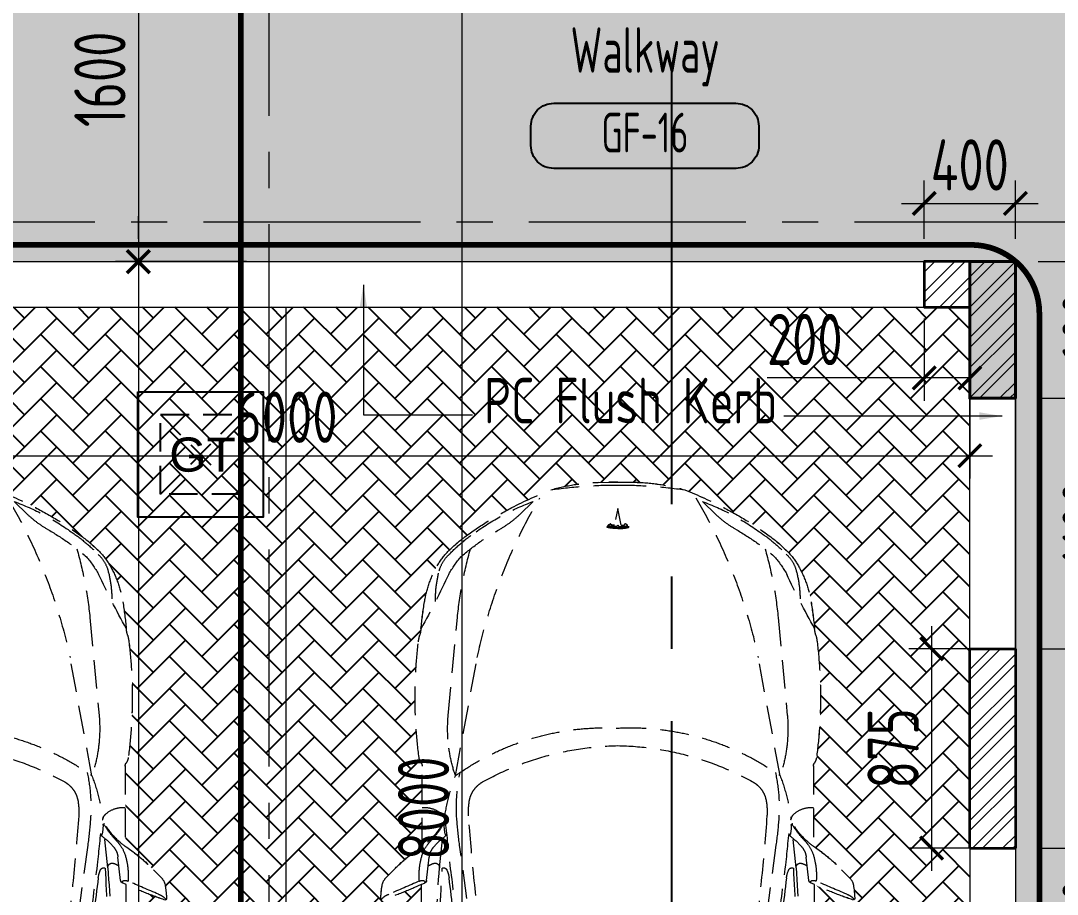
# Model space of a CAD drawing. Header units: millimetres. Extents: x -8913 to 62688, y -13000 to 43000.
# Drawn here: x 2034 to 6584, y 3622 to 7457 of the extents above; entities that cross this region are included whole.
import ezdxf
from ezdxf.enums import TextEntityAlignment as Align
from ezdxf.xclip import XClip

# ---------------------------------------------------------------- set-up
doc = ezdxf.new("R2010")
doc.units = ezdxf.units.MM
doc.header["$MEASUREMENT"] = 0
doc.header["$XCLIPFRAME"] = 0
doc.header["$PDMODE"] = 1
for name, pattern in [('1735 X DT-5BR-GFP$0$DASHED', [0.75, 0.5, -0.25]), ('1735 X DT-5BR-GFP-Ext$0$DASHED', [0.75, 0.5, -0.25]), ('1735 X DT-5BR-GFP-Ext$0$DASHED2', [9.525, 6.35, -3.175]), ('1735 X DT-5BR-GFP-Ext$0$HIDDEN', [0.375, 0.25, -0.125]), ('1735 X DT-5BR-Grids$0$CENTER2', [28.575, 19.05, -3.175, 3.175, -3.175]), ('1735 X DT-5BR-Plot Limit$0$PHANTOM', [2.5, 1.25, -0.25, 0.25, -0.25, 0.25, -0.25]), ('HIDDEN2', [4.7625, 3.175, -1.5875])]:
    doc.linetypes.add(name, pattern=pattern)
for name, color, linetype in [('0 - Text mep', 251, 'Continuous'), ('02-Col-DT-5BR-Ground$0$ST--Column Hatch', 253, 'Continuous'), ('08--SPACENUMBER-1', 8, 'Continuous'), ('1735 X DT-5BR-GFP-Ext$0$0 - Text mep', 251, 'Continuous'), ('1735 X DT-5BR-GFP-Ext$0$0-garbage', 252, 'Continuous'), ('1735 X DT-5BR-Plot Limit$0$Z-BUILDING SETBACK', 150, '1735 X DT-5BR-Plot Limit$0$PHANTOM')]:
    doc.layers.add(name, color=color, linetype=linetype)
for name, color, linetype, lineweight in [('02-Col-DT-5BR-Ground$0$ST--Column', 4, 'Continuous', 40), ('05--LEADER', 8, 'Continuous', 13), ('05--TEXT-2', 2, 'Continuous', 25), ('07--DIM-2', 2, 'Continuous', 25), ('08--DETREF', 7, 'Continuous', 25), ('08--SECTREF-1', 2, 'Continuous', 25), ('08--SECTREF-2', 4, 'Continuous', 35), ('08--SPACENUMBER', 2, 'Continuous', 25), ('08--SPACEREF', 3, 'Continuous', 25), ('1735 X DT-5BR-GFP$0$06--LINE ABOVE', 9, '1735 X DT-5BR-GFP$0$DASHED', 15), ('1735 X DT-5BR-GFP-Ext$0$06--Car', 8, 'Continuous', 13), ('1735 X DT-5BR-GFP-Ext$0$06--LINE-0', 8, 'Continuous', 13), ('1735 X DT-5BR-GFP-Ext$0$A-HATCH ID PAVING', 251, 'Continuous', 0), ('1735 X DT-5BR-GFP-Ext$0$F--BLOCKWALL-3', 3, 'Continuous', 35), ('1735 X DT-5BR-GFP-Ext$0$F--BLOCKWALL-HATCH', 8, 'Continuous', 13), ('1735 X DT-5BR-GFP-Ext$0$MEP', 8, 'Continuous', 0), ('1735 X DT-5BR-GFP-Ext$0$Q--KERBS', 1, 'Continuous', 18), ('1735 X DT-5BR-GFP-Ext$0$Q--KERBS-2', 251, 'Continuous', 0), ('1735 X DT-5BR-GFP-Ext$0$Q--PARKING', 9, '1735 X DT-5BR-GFP-Ext$0$DASHED2', 13), ('1735 X DT-5BR-Grids$0$03--GRID', 252, '1735 X DT-5BR-Grids$0$CENTER2', 5), ('1735 X DT-5BR-Grids$0$08--SECTREF-LINE', 7, 'Continuous', 25), ('Z--X-REF', 7, 'Continuous', 0)]:
    doc.layers.add(name, color=color, linetype=linetype, lineweight=lineweight)
doc.layers.add('1735 X DT-5BR-GFP-Ext$0$00--ORIGIN', color=6, linetype='Continuous', lineweight=0, plot=False)
doc.styles.add('ARIAL', font='swiss.ttf')
doc.styles.add('ISO', font='isocp2.shx', dxfattribs={"width": 0.8})
doc.dimstyles.new('1-100_AR', dxfattribs={"dimtxt": 225, "dimasz": 100, "dimexe": 100, "dimexo": 100, "dimgap": 0, "dimtad": 0, "dimdec": 0, "dimzin": 12, "dimdsep": 46, "dimtxsty": 'ISO', "dimblk": 'ARCHTICK', "dimcen": 100, "dimdle": 100, "dimclrd": 8, "dimclre": 9, "dimclrt": 2, "dimadec": 0, "dimazin": 0, "dimtfac": 1, "dimtdec": 0, "dimtmove": 0, "dimatfit": 2, "dimldrblk": 'ARCHTICK', "dimfxl": 1, "dimtvp": 0.75, "dimtolj": 1, "dimtzin": 12, "dimlwd": 9, "dimlwe": 9, "dimarcsym": 0})
doc.dimstyles.new('Copy of 1-100_AR LEADER', dxfattribs={"dimtxt": 200, "dimasz": 100, "dimexe": 100, "dimexo": 100, "dimgap": 0, "dimtad": 0, "dimdec": 0, "dimzin": 12, "dimdsep": 46, "dimtxsty": 'ISO', "dimcen": 150, "dimdle": 100, "dimclrd": 8, "dimclre": 9, "dimclrt": 2, "dimadec": 0, "dimazin": 0, "dimtfac": 1, "dimtdec": 0, "dimtmove": 0, "dimatfit": 2, "dimfxl": 1, "dimtvp": 0.75, "dimtolj": 1, "dimtzin": 12, "dimlwd": 9, "dimlwe": 9, "dimarcsym": 0})

# ---------------------------------------------------------------- blocks, each defined once
blk = doc.blocks.new('02-Col-DT-5BR-Ground')
at = {"layer": '02-Col-DT-5BR-Ground$0$ST--Column Hatch'}
h = blk.add_hatch(color=256, dxfattribs=at)
h.dxf.hatch_style = 1
h.paths.add_polyline_path([(6400.1, 6400), (6200.1, 6400), (6200.1, 5800), (6400.1, 5800)])
at = {"layer": '02-Col-DT-5BR-Ground$0$ST--Column', "elevation": 0}
blk.add_lwpolyline([(6400.1, 6400), (6200.1, 6400), (6200.1, 5800), (6400.1, 5800)], close=True, dxfattribs=at)
blk = doc.blocks.new('1735 X DT-5BR-GFP')
at = {"layer": '1735 X DT-5BR-GFP$0$06--LINE ABOVE'}
blk.add_blockref('02-Col-DT-5BR-Ground', (0, 0), dxfattribs=at)
blk = doc.blocks.new('FGRTGR')
at = {"layer": '08--SPACENUMBER-1'}
blk.add_lwpolyline([(-400, 340.8), (400, 340.8, -0.414214), (500, 240.8), (500.2, 154.9, -0.414214), (400.2, 54.9), (-400, 54.9, -0.414214), (-500, 154.9), (-500, 240.8, -0.414214)], format="xyb", close=True, dxfattribs=at)
at = {"layer": '08--SPACENUMBER', "style": 'ISO', "width": 0.7, "flags": 4}
blk.add_attdef('01', text='', height=175, dxfattribs=at).set_placement((0.5, 212.4), align=Align.MIDDLE)
at = {"layer": '08--SPACEREF', "style": 'ISO', "width": 0.7, "flags": 4}
for p in [(1.4, 839.9), (1.4, 475)]:
    blk.add_attdef('S', text='', height=200, dxfattribs=at).set_placement(p, align=Align.CENTER)
blk = doc.blocks.new('_ArchTick')
at = {"color": 0, "const_width": 0.15}
blk.add_lwpolyline([(-0.5, -0.5), (0.5, 0.5)], dxfattribs=at)
blk = doc.blocks.new('*D71')
at = {"layer": '07--DIM-2', "color": 8, "lineweight": 9, "transparency": 16777216}
blk.add_line((6888, 5900), (6888, 4600), dxfattribs=at)
at = {"layer": '07--DIM-2', "color": 9, "lineweight": 9, "transparency": 16777216}
for p, q in [((6500.1, 5800), (6988, 5800)), ((6500, 4700), (6988, 4700))]:
    blk.add_line(p, q, dxfattribs=at)
at = {"layer": 'Defpoints', "color": 0, "transparency": 16777216}
for p in [(6400.1, 5800, 0), (6400, 4700), (6888, 4700)]:
    blk.add_point(p, dxfattribs=at)
at = {"layer": '07--DIM-2', "color": 8, "lineweight": 9, "transparency": 16777216, "xscale": 100, "yscale": 100, "zscale": 100}
for p, rotation in [((6888, 5800), 90), ((6888, 4700), 270)]:
    blk.add_blockref('_ArchTick', p, dxfattribs=dict(at, rotation=rotation))
at = {"layer": '07--DIM-2', "color": 2, "transparency": 16777216, "insert": (6719.2, 5250), "char_height": 225, "attachment_point": 5, "rotation": 90, "style": 'ISO'}
blk.add_mtext('\\A1;1100', dxfattribs=at)
blk = doc.blocks.new('*D72')
at = {"layer": '07--DIM-2', "color": 8, "lineweight": 9, "transparency": 16777216}
blk.add_line((6032.5, 4800), (6032.5, 3725), dxfattribs=at)
at = {"layer": '07--DIM-2', "color": 9, "lineweight": 9, "transparency": 16777216}
for p, q in [((6300, 4700), (5932.5, 4700)), ((6300, 3825), (5932.5, 3825))]:
    blk.add_line(p, q, dxfattribs=at)
at = {"layer": 'Defpoints', "color": 0, "transparency": 16777216}
for p in [(6400, 4700), (6032.5, 3825), (6400, 3825)]:
    blk.add_point(p, dxfattribs=at)
at = {"layer": '07--DIM-2', "color": 8, "lineweight": 9, "transparency": 16777216, "xscale": 100, "yscale": 100, "zscale": 100}
for p, rotation in [((6032.5, 4700), 90), ((6032.5, 3825), 270)]:
    blk.add_blockref('_ArchTick', p, dxfattribs=dict(at, rotation=rotation))
at = {"layer": '07--DIM-2', "color": 2, "transparency": 16777216, "insert": (5863.7, 4262.5), "char_height": 225, "attachment_point": 5, "rotation": 90, "style": 'ISO'}
blk.add_mtext('\\A1;875', dxfattribs=at)
blk = doc.blocks.new('*D73')
at = {"layer": '07--DIM-2', "color": 8, "lineweight": 9, "transparency": 16777216}
blk.add_line((6888, 3925), (6888, 3125), dxfattribs=at)
at = {"layer": '07--DIM-2', "color": 9, "lineweight": 9, "transparency": 16777216}
for p, q in [((6500, 3825), (6988, 3825)), ((6500, 3225), (6988, 3225))]:
    blk.add_line(p, q, dxfattribs=at)
at = {"layer": 'Defpoints', "color": 0, "transparency": 16777216}
for p in [(6400, 3825), (6400, 3225), (6888, 3225)]:
    blk.add_point(p, dxfattribs=at)
at = {"layer": '07--DIM-2', "color": 8, "lineweight": 9, "transparency": 16777216, "xscale": 100, "yscale": 100, "zscale": 100}
for p, rotation in [((6888, 3825), 90), ((6888, 3225), 270)]:
    blk.add_blockref('_ArchTick', p, dxfattribs=dict(at, rotation=rotation))
at = {"layer": '07--DIM-2', "color": 2, "transparency": 16777216, "insert": (6719.2, 3525), "char_height": 225, "attachment_point": 5, "rotation": 90, "style": 'ISO'}
blk.add_mtext('\\A1;600', dxfattribs=at)
blk = doc.blocks.new('*D177')
at = {"layer": '07--DIM-2', "color": 9, "lineweight": 9, "transparency": 16777216}
for p, q in [((200, 6100), (200, 5447.9)), ((6200.1, 6100), (6200.1, 5447.9))]:
    blk.add_line(p, q, dxfattribs=at)
at = {"layer": '07--DIM-2', "color": 8, "lineweight": 9, "transparency": 16777216}
blk.add_line((100, 5547.9), (6300.1, 5547.9), dxfattribs=at)
at = {"layer": 'Defpoints', "color": 0, "transparency": 16777216}
for p in [(200, 6200), (6200.1, 6200, 0), (6200.1, 5547.9)]:
    blk.add_point(p, dxfattribs=at)
at = {"layer": '07--DIM-2', "color": 8, "lineweight": 9, "transparency": 16777216, "xscale": 100, "yscale": 100, "zscale": 100, "rotation": 180}
blk.add_blockref('_ArchTick', (200, 5547.9), dxfattribs=at)
at = {"layer": '07--DIM-2', "color": 8, "lineweight": 9, "transparency": 16777216, "xscale": 100, "yscale": 100, "zscale": 100}
blk.add_blockref('_ArchTick', (6200.1, 5547.9), dxfattribs=at)
at = {"layer": '07--DIM-2', "color": 2, "transparency": 16777216, "insert": (3200, 5716.7), "char_height": 225, "attachment_point": 5, "style": 'ISO'}
blk.add_mtext('\\A1;6000', dxfattribs=at)
blk = doc.blocks.new('*D179')
at = {"layer": '07--DIM-2', "color": 9, "lineweight": 9, "transparency": 16777216}
for p, q in [((6000, 6499.7), (6000, 6755.5)), ((6400.1, 6499.7), (6400.1, 6755.5))]:
    blk.add_line(p, q, dxfattribs=at)
at = {"layer": '07--DIM-2', "color": 8, "lineweight": 9, "transparency": 16777216}
blk.add_line((5900, 6655.5), (6500.1, 6655.5), dxfattribs=at)
at = {"layer": 'Defpoints', "color": 0, "transparency": 16777216}
for p in [(6400.1, 6655.5), (6000, 6399.7), (6400.1, 6399.7, 0)]:
    blk.add_point(p, dxfattribs=at)
at = {"layer": '07--DIM-2', "color": 8, "lineweight": 9, "transparency": 16777216, "xscale": 100, "yscale": 100, "zscale": 100, "rotation": 180}
blk.add_blockref('_ArchTick', (6000, 6655.5), dxfattribs=at)
at = {"layer": '07--DIM-2', "color": 8, "lineweight": 9, "transparency": 16777216, "xscale": 100, "yscale": 100, "zscale": 100}
blk.add_blockref('_ArchTick', (6400.1, 6655.5), dxfattribs=at)
at = {"layer": '07--DIM-2', "color": 2, "transparency": 16777216, "insert": (6200, 6824.3), "char_height": 225, "attachment_point": 5, "style": 'ISO'}
blk.add_mtext('\\A1;400', dxfattribs=at)
blk = doc.blocks.new('*D180')
at = {"layer": '07--DIM-2', "color": 8, "lineweight": 9, "transparency": 16777216}
blk.add_line((6888, 5700), (6888, 6500), dxfattribs=at)
at = {"layer": '07--DIM-2', "color": 9, "lineweight": 9, "transparency": 16777216}
for p, q in [((6500, 6400), (6988, 6400)), ((6500, 5800), (6988, 5800))]:
    blk.add_line(p, q, dxfattribs=at)
at = {"layer": 'Defpoints', "color": 0, "transparency": 16777216}
for p in [(6400, 6400, 0), (6888, 6400), (6400, 5800)]:
    blk.add_point(p, dxfattribs=at)
at = {"layer": '07--DIM-2', "color": 8, "lineweight": 9, "transparency": 16777216, "xscale": 100, "yscale": 100, "zscale": 100}
for p, rotation in [((6888, 6400), 90), ((6888, 5800), 270)]:
    blk.add_blockref('_ArchTick', p, dxfattribs=dict(at, rotation=rotation))
at = {"layer": '07--DIM-2', "color": 2, "transparency": 16777216, "insert": (6719.2, 6100), "char_height": 225, "attachment_point": 5, "rotation": 90, "style": 'ISO'}
blk.add_mtext('\\A1;600', dxfattribs=at)
blk = doc.blocks.new('*D181')
at = {"layer": '07--DIM-2', "color": 9, "lineweight": 9, "transparency": 16777216}
for p, q in [((6000, 6149.7), (6000, 5789.2)), ((6200.1, 6149.7), (6200.1, 5789.2))]:
    blk.add_line(p, q, dxfattribs=at)
at = {"layer": '07--DIM-2', "color": 8, "lineweight": 9, "transparency": 16777216}
for p, q in [((6000, 5889.2), (5311.3, 5889.2)), ((6200.1, 5889.2), (5900, 5889.2))]:
    blk.add_line(p, q, dxfattribs=at)
at = {"layer": 'Defpoints', "color": 0, "transparency": 16777216}
for p in [(6000, 6249.7), (6200.1, 6249.7, 0), (6200.1, 5889.2)]:
    blk.add_point(p, dxfattribs=at)
at = {"layer": '07--DIM-2', "color": 8, "lineweight": 9, "transparency": 16777216, "xscale": 100, "yscale": 100, "zscale": 100, "rotation": 180}
blk.add_blockref('_ArchTick', (6000, 5889.2), dxfattribs=at)
at = {"layer": '07--DIM-2', "color": 8, "lineweight": 9, "transparency": 16777216, "xscale": 100, "yscale": 100, "zscale": 100}
blk.add_blockref('_ArchTick', (6200.1, 5889.2), dxfattribs=at)
at = {"layer": '07--DIM-2', "color": 2, "transparency": 16777216, "insert": (5475.7, 6057.9), "char_height": 225, "attachment_point": 5, "style": 'ISO'}
blk.add_mtext('\\A1;200', dxfattribs=at)
blk = doc.blocks.new('*U206')
at = {"layer": '08--DETREF', "color": 251, "linetype": 'HIDDEN2', "ltscale": 100, "const_width": 35}
blk.add_lwpolyline([(-173795.7, 50883.6, -0.414214), (-174215.7, 50463.6), (-182667.5, 50463.6, -0.414214), (-183087.5, 50883.6), (-183087.5, 59302.9, -0.414214), (-182667.5, 59722.9), (-174215.7, 59722.9, -0.414214), (-173795.7, 59302.9)], format="xyb", close=True, dxfattribs=at)
at = {"layer": '08--SECTREF-1', "style": 'ISO', "width": 0.8, "flags": 4}
blk.add_attdef('DRG-NO', text='', height=250, dxfattribs=at).set_placement((-184474.3, 59953.7), align=Align.MIDDLE_CENTER)
at = {"layer": '08--SECTREF-2', "style": 'ISO', "width": 0.8, "flags": 4}
blk.add_attdef('SECTION', text='', height=350, dxfattribs=at).set_placement((-184474.3, 60374.4), align=Align.MIDDLE_CENTER)
blk = doc.blocks.new('1735 X DT-5BR-Grids')
at = {"layer": '1735 X DT-5BR-Grids$0$03--GRID', "ltscale": 50}
for p, q in [((3125, -2960.853), (3125, 33283.323)), ((-2878.651, 6575, 0), (20742.863, 6575, 0))]:
    blk.add_line(p, q, dxfattribs=at)
at = {"layer": '1735 X DT-5BR-Grids$0$08--SECTREF-LINE', "color": 4, "linetype": '1735 X DT-5BR-Grids$0$CENTER2', "ltscale": 100}
blk.add_lwpolyline([(4890, 30100.509), (4890, 1688.388)], dxfattribs=at)
blk = doc.blocks.new('1735 X DT-5BR-GFP-Ext$0$A$C57994887')
blk.add_wipeout([(-422.3, -862.1), (-1029.9, -864.1), (-1060.8, -864.6), (-1091.8, -865.6), (-1122.7, -867.1), (-1141.7, -868.6), (-1160.6, -870.6), (-1179.5, -873.2), (-1198.3, -876.5), (-1217, -880.3), (-1235.5, -884.7), (-1332.5, -899.9), (-1430, -911.8), (-1527.8, -920.5), (-1625.8, -926), (-1723.9, -928.2), (-1822.1, -927.2), (-1920.2, -922.9), (-1938.4, -920.2), (-1956.4, -917.1), (-1974.5, -913.5), (-1992.4, -909.5), (-2099.1, -883.9), (-2205.7, -857.5), (-2280.1, -838), (-2354.2, -817.1), (-2427.9, -794.9), (-2431, -793.8), (-2434.2, -792.6), (-2437.3, -791.2), (-2440.3, -789.7), (-2443.2, -788), (-2446.1, -786.2), (-2448.8, -784.3), (-2451.5, -782.2), (-2456.4, -778.1), (-2461.1, -773.8), (-2465.6, -769.2), (-2469.9, -764.5), (-2474.1, -759.6), (-2478, -754.6), (-2481.7, -749.4), (-2485.2, -744), (-2507.2, -707.3), (-2527.9, -669.8), (-2547.2, -631.6), (-2565.2, -592.8), (-2581.9, -553.3), (-2597.1, -513.3), (-2610.9, -472.8), (-2637, -424.3), (-2660.4, -374.5), (-2681, -323.3), (-2698.6, -271.2), (-2713.2, -218.1), (-2724.9, -164.2), (-2733.5, -109.8), (-2739, -55), (-2741.4, 0), (-2739, 55), (-2733.5, 109.8), (-2724.9, 164.2), (-2713.2, 218.1), (-2698.6, 271.2), (-2681, 323.3), (-2660.4, 374.5), (-2637, 424.3), (-2610.9, 472.8), (-2597.1, 513.3), (-2581.9, 553.3), (-2565.2, 592.8), (-2547.2, 631.6), (-2527.9, 669.8), (-2507.2, 707.3), (-2485.2, 744), (-2481.7, 749.4), (-2478, 754.6), (-2474.1, 759.6), (-2469.9, 764.5), (-2465.6, 769.2), (-2461.1, 773.8), (-2456.4, 778.1), (-2451.5, 782.2), (-2448.8, 784.3), (-2446.1, 786.2), (-2443.2, 788), (-2440.3, 789.7), (-2437.3, 791.2), (-2434.2, 792.6), (-2431, 793.8), (-2427.9, 794.9), (-2354.2, 817.1), (-2280.1, 838), (-2205.7, 857.5), (-2099.1, 883.9), (-1992.4, 909.5), (-1974.5, 913.5), (-1956.4, 917.1), (-1938.4, 920.2), (-1920.2, 922.9), (-1822.1, 927.2), (-1723.9, 928.2), (-1625.8, 926), (-1527.8, 920.5), (-1430, 911.8), (-1332.5, 899.9), (-1235.5, 884.7), (-1217, 880.3), (-1198.3, 876.5), (-1179.5, 873.2), (-1160.6, 870.6), (-1141.7, 868.6), (-1122.7, 867.1), (-1091.8, 865.6), (-1060.8, 864.6), (-1029.9, 864.1), (-422.3, 862.1), (185.3, 863.4), (170, 897.1), (155.5, 931.1), (141.9, 965.5), (129, 1000.1), (117, 1035.1), (116.9, 1035.6), (117, 1036), (117.1, 1036.5), (117.2, 1036.9), (117.3, 1037.3), (117.5, 1037.7), (117.8, 1038.1), (118.1, 1038.5), (118.4, 1038.8), (118.7, 1039.1), (119.1, 1039.4), (119.5, 1039.6), (119.9, 1039.8), (120.3, 1039.9), (120.8, 1040), (121.2, 1040.1), (121.7, 1040.1), (134.2, 1039.7), (146.6, 1038.8), (159, 1037.6), (171.4, 1036), (183.7, 1034), (187, 1033.3), (190.2, 1032.4), (193.3, 1031.4), (196.4, 1030.1), (199.5, 1028.7), (202.4, 1027.1), (205.2, 1025.3), (207.9, 1023.4), (210.5, 1021.3), (213, 1019), (249.1, 983.9), (268.2, 964.7), (286.7, 944.7), (304.5, 924.2), (321.6, 903), (337.9, 881.2), (353.4, 858.9), (707.1, 858.9), (708.3, 859), (709.5, 859.2), (710.7, 859.4), (711.9, 859.7), (713, 860), (714.1, 860.4), (715.3, 860.9), (716.3, 861.5), (717.4, 862.1), (718.4, 862.7), (720.9, 864.4), (723.4, 865.8), (726, 867.2), (728.7, 868.4), (731.4, 869.4), (734.2, 870.4), (737.1, 871.1), (740, 871.8), (742.9, 872.2), (815.1, 880.5), (887.5, 886.2), (960.1, 889.2), (1032.8, 889.6), (1105.4, 887.4), (1177.9, 882.6), (1250.2, 875.1), (1256.2, 874.3), (1262.2, 873.3), (1268.2, 872.1), (1274.2, 870.8), (1280.1, 869.3), (1284.9, 868), (1289.8, 866.9), (1294.7, 865.9), (1299.7, 865), (1304.7, 864.3), (1309.7, 863.7), (1348.6, 859.3), (1387.4, 854.3), (1426.2, 848.4), (1446.9, 844.7), (1467.5, 839.9), (1487.8, 834.3), (1507.9, 827.7), (1527.6, 820.2), (1547, 811.9), (1566, 802.7), (1584.5, 792.6), (1594.1, 786.9), (1603.5, 780.8), (1612.6, 774.4), (1621.6, 767.7), (1630.2, 760.6), (1638.7, 753.3), (1646.8, 745.6), (1658.4, 734), (1669.8, 722), (1680.8, 709.7), (1691.4, 697.2), (1701.7, 684.3), (1711.7, 671.2), (1739.9, 631.6), (1766.9, 591.1), (1792.6, 549.8), (1817, 507.8), (1840.1, 465), (1861.2, 422.9), (1881.3, 380.4), (1900.2, 337.3), (1918.1, 293.8), (1925.9, 264.7), (1932.6, 235.3), (1938.4, 205.7), (1943.1, 175.9), (1946.9, 145.9), (1949.5, 115.9), (1951.1, 85.7), (1952.1, 0), (1951.1, -85.7), (1949.5, -115.9), (1946.9, -145.9), (1943.1, -175.9), (1938.4, -205.7), (1932.6, -235.3), (1925.9, -264.7), (1918.1, -293.8), (1900.2, -337.3), (1881.3, -380.4), (1861.2, -422.9), (1840.1, -465), (1817, -507.8), (1792.6, -549.8), (1766.9, -591.1), (1739.9, -631.6), (1711.7, -671.2), (1701.7, -684.3), (1691.4, -697.2), (1680.8, -709.7), (1669.8, -722), (1658.4, -734), (1646.8, -745.6), (1638.7, -753.3), (1630.2, -760.6), (1621.6, -767.7), (1612.6, -774.4), (1603.5, -780.8), (1594.1, -786.9), (1584.5, -792.6), (1566, -802.7), (1547, -811.9), (1527.6, -820.2), (1507.9, -827.7), (1487.8, -834.3), (1467.5, -839.9), (1446.9, -844.7), (1426.2, -848.4), (1387.4, -854.3), (1348.6, -859.3), (1309.7, -863.7), (1304.7, -864.3), (1299.7, -865), (1294.7, -865.9), (1289.8, -866.9), (1284.9, -868), (1280.1, -869.3), (1274.2, -870.8), (1268.2, -872.1), (1262.2, -873.3), (1256.2, -874.3), (1250.2, -875.1), (1177.9, -882.6), (1105.4, -887.4), (1032.8, -889.6), (960.1, -889.2), (887.5, -886.2), (815.1, -880.5), (742.9, -872.2), (740, -871.8), (737.1, -871.1), (734.2, -870.4), (731.4, -869.4), (728.7, -868.4), (726, -867.2), (723.4, -865.8), (720.9, -864.4), (718.4, -862.7), (717.4, -862.1), (716.3, -861.4), (715.1, -860.9), (714, -860.4), (712.8, -860), (711.6, -859.6), (710.4, -859.3), (709.1, -859.1), (707.9, -859), (706.7, -858.9), (705.4, -858.9), (353.4, -858.9), (338.1, -881), (322, -902.4), (305.2, -923.4), (287.7, -943.7), (269.5, -963.4), (250.6, -982.4), (213.1, -1018.9), (210.6, -1021.2), (208, -1023.3), (205.3, -1025.2), (202.5, -1027), (199.5, -1028.7), (196.5, -1030.1), (193.4, -1031.4), (190.2, -1032.4), (187, -1033.3), (183.7, -1034), (171.4, -1036), (159, -1037.6), (146.6, -1038.8), (134.2, -1039.7), (121.7, -1040.1), (121.2, -1040.1), (120.8, -1040), (120.3, -1039.9), (119.9, -1039.8), (119.5, -1039.6), (119.1, -1039.4), (118.7, -1039.1), (118.4, -1038.8), (118.1, -1038.5), (117.8, -1038.1), (117.5, -1037.7), (117.3, -1037.3), (117.2, -1036.9), (117.1, -1036.5), (117, -1036), (116.9, -1035.6), (117, -1035.1), (129, -1000.1), (141.9, -965.5), (155.5, -931.1), (170, -897.1), (185.3, -863.4)]).dxf.layer = '1735 X DT-5BR-GFP-Ext$0$06--Car'
at = {"layer": '1735 X DT-5BR-GFP-Ext$0$06--Car', "linetype": '1735 X DT-5BR-GFP-Ext$0$HIDDEN', "ltscale": 500}
for p, q in [((250.6, 982.4), (213, 1019)), ((185.3, 863.4), (193.3, 845.8)), ((202.8, 838.9), (305.4, 827.2)), ((705.4, 858.9), (353.8, 858.9)), ((259.3, 782.7), (388.4, 768.8)), ((1357, 703.9), (927.4, 744.2)), ((358, 694.4), (-61.6, 637)), ((662.9, 712.6), (1182.1, 616.7)), ((1809.8, 430.5), (1866.6, 371.3)), ((1809.8, -430.5), (1866.6, -371.3)), ((662.9, -712.6), (1182.1, -616.7)), ((-61.6, -637), (358, -694.4)), ((927.4, -744.2), (1357, -703.9)), ((259.3, -782.7), (388.4, -768.8)), ((185.3, -863.4), (193.3, -845.8)), ((202.8, -838.9), (305.4, -827.2)), ((353.8, -858.4), (705.4, -858.4)), ((250.6, -982.4), (213, -1019))]:
    blk.add_line(p, q, dxfattribs=at)
for points in [[(121.7, -1040.1, 0.038576), (183.7, -1034, 0.150343), (213.1, -1018.9), (250.6, -982.4, 0.05209), (353.4, -858.9), (705.4, -858.9, -0.163754), (718.4, -862.7, 0.119218), (742.9, -872.2, 0.063427), (1250.2, -875.1, 0.036843), (1280.1, -869.3, -0.041504), (1309.7, -863.7, 0.013949), (1426.2, -848.4, 0.090794), (1584.5, -792.6, 0.063052), (1646.8, -745.6, 0.040845), (1711.7, -671.2, 0.039243), (1840.1, -465, 0.025496), (1918.1, -293.8, 0.060611), (1951.1, -85.7), (1952.1, 0), (1951.1, 85.7, 0.060611), (1918.1, 293.8, 0.025496), (1840.1, 465, 0.039243), (1711.7, 671.2, 0.040845), (1646.8, 745.6, 0.063052), (1584.5, 792.6, 0.090794), (1426.2, 848.4, 0.013949), (1309.7, 863.7, -0.041504), (1280.1, 869.3, 0.036843), (1250.2, 875.1, 0.063427), (742.9, 872.2, 0.119218), (718.4, 862.7, -0.143581), (707.1, 858.9), (353.4, 858.9, 0.052783), (249.1, 983.9), (213, 1019, 0.149636), (183.7, 1034, 0.038576), (121.7, 1040.1, 0.443717)], [(117, 1035.1, 0.029745), (185.3, 863.4, -0.002651), (-1029.9, 864.1, -0.013438)], [(-1029.9, -864.1, -0.002651), (185.3, -863.4, 0.029745), (117, -1035.1, 0.443717)]]:
    blk.add_lwpolyline(points, format="xyb", dxfattribs=at)
at = {"layer": '1735 X DT-5BR-GFP-Ext$0$06--Car', "linetype": '1735 X DT-5BR-GFP-Ext$0$HIDDEN', "ltscale": 500, "flags": 128}
for points in [[(1951.1, 85.7), (1952.1, 0), (1951.1, -85.7)], [(1757.1, -5.2), (1763.1, 0), (1757.1, 5.2)], [(1762.6, 15.1), (1836.8, 0), (1762.6, -15.1)]]:
    blk.add_lwpolyline(points, dxfattribs=at)
at = {"layer": '1735 X DT-5BR-GFP-Ext$0$06--Car', "linetype": '1735 X DT-5BR-GFP-Ext$0$HIDDEN', "ltscale": 500}
for centre, radius, start, end in [((1592.8, 1523.5), 1554.6, 198.311, 205.1261), ((80.4, 985.2), 65.5, 17.7928, 54.7406), ((113, 635.9), 404.3, 79.9361, 88.7727), ((14157.3, 6940.3), 15219.5, 202.95261, 203.50174), ((173.9, 978.7), 56.2, 45.8945, 79.9361), ((-289.2, 428.6), 773.4, 34.0621, 45.7361), ((224.1, 562.4), 309.7, 72.8753, 94.4073), ((175.8, 857.8), 27.9, 359.7628, 28.6615), ((750.2, 816.9), 55.8, 97.5888, 124.7832), ((1008, -1117.9), 2007.7, 83.0718, 97.5888), ((1225.2, 669.8), 206.9, 74.6319, 83.0718), ((1328.2, 1044.5), 181.7, 254.6319, 264.1385), ((-357.9, 115460.2), 114598.1, 269.66402, 270.271593), ((196.8, 852.3), 5.88, 208.3427, 301.3909), ((204.1, 850.7), 11.9, 204.373, 263.5979), ((187.1, 857.8), 16.6, 320.3815, 359.4823), ((1049.7, 1177.4), 855.4, 203.8427, 205.4151), ((295.7, 742.2), 85.6, 49.638, 83.4636), ((273.7, 723.3), 141.3, 53.1859, 72.8753), ((601.4, 1030.7), 301.6, 214.0621, 243.9178), ((226.3, 652.9), 226.1, 47.1101, 54.2685), ((412.3, 848.4), 111.4, 318.0284, 5.2907), ((706.2, 880.2), 21.2, 267.7417, 304.9412), ((1094.5, -1232.1), 2106.9, 80.9419, 84.1385), ((3070, 4005.7), 3601.5, 240.7398, 245.011), ((1352.8, 388.2), 466.1, 60.1903, 80.9419), ((-342.2, -7723.5), 8527.5, 85.95487, 91.50179), ((-331.2, -9557), 10344.4, 86.73796, 90.97561), ((260.9, 800.6), 17.9, 265.1622, 330.1411), ((259, 801.7), 20, 330.1411, 25.4151), ((176.1, 601.5), 270.3, 36.0254, 49.638), ((641.2, 1088.7), 375.7, 225.9872, 239.6951), ((462.7, 803.1), 43.7, 277.9678, 318.0284), ((1434.5, 297.9), 502.4, 75.2049, 90.7473), ((1524.6, 638.8), 149.8, 42.355, 75.2049), ((1430.1, 523.1), 310.6, 45.7589, 60.1903), ((2158.6, -15310.7), 16168.4, 96.90606, 97.98639), ((-933.4, 9556.2), 8900.8, 276.29122, 277.87018), ((200.3, 857.4), 117.8, 276.9061, 294.9706), ((243.7, 764.3), 15.1, 294.9706, 24.9993), ((4.6, 4076), 3348.5, 274.8107, 277.9678), ((402.4, 766), 9.46, 216.0254, 283.506), ((445, 588.7), 172.9, 89.6205, 103.506), ((446.1, 768.4), 6.8, 269.6205, 357.8335), ((348.7, -118.9), 888.9, 69.2969, 81.8607), ((869.6, 107.2), 639.7, 94.1383, 108.8481), ((869.6, 107.2), 639.7, 84.8135, 94.1383), ((1249.3, 228.5), 593.8, 50.7834, 59.7411), ((1103.1, 195), 761.6, 34.1314, 45.6677), ((1224.5, 312), 605.2, 36.403, 45.7589), ((617.6, -1223.7), 1935.6, 94.38, 97.7062), ((524.3, -6.1), 714.5, 77.685, 94.38), ((-256.5, 55.4), 1130.1, 357.1901, 35.5548), ((1193.3, -981), 1692.8, 74.039, 84.4513), ((770.4, -40.2), 1122.9, 29.7217, 40.4601), ((1191, -9028.1), 9708.4, 94.16083, 97.34026), ((506.1, 387.1), 268.4, 79.449, 94.1608), ((533.9, 536.3), 116.6, 27.6671, 79.449), ((464, -248.8), 1550.2, 27.4138, 36.403), ((693.2, -1664.7), 2333.2, 59.3273, 77.9041), ((904.8, 21.9), 1023.3, 19.9609, 35.9248), ((-467.5, -21.4), 1262.8, 0.9711, 28.9799), ((2126.3, 733.9), 438.4, 209.7217, 223.7945), ((202.2, -384.6), 1845.1, 21.5718, 27.4138), ((-85.4, 2.1), 2024.6, 359.9394, 8.2835), ((1079.5, 53.8), 872.3, 2.1, 15.974), ((-467.5, 21.4), 1262.8, 331.0201, 359.0289), ((-85.4, -2.1), 2024.6, 351.7165, 0.0606), ((-256.5, -55.4), 1130.1, 324.4452, 2.8099), ((1079.5, -53.8), 872.3, 344.026, 357.9), ((202.2, 384.6), 1845.1, 332.5862, 338.4282), ((693.2, 1664.7), 2333.2, 282.0959, 300.6727), ((904.8, -21.9), 1023.3, 324.0752, 340.0391), ((2126.3, -733.9), 438.4, 136.2055, 150.2783), ((464, 248.8), 1550.2, 323.597, 332.5862), ((770.4, 40.2), 1122.9, 319.5399, 330.2783), ((533.9, -536.3), 116.6, 280.551, 332.3329), ((1191, 9028.1), 9708.4, 262.65974, 265.83917), ((1103.1, -195), 761.6, 314.3323, 325.8686), ((506.1, -387.1), 268.4, 265.8392, 280.551), ((1193.3, 981), 1692.8, 275.5487, 285.961), ((1224.5, -312), 605.2, 314.2411, 323.597), ((2158.6, 15310.7), 16168.4, 262.01361, 263.09394), ((-933.4, -9556.2), 8900.8, 82.12982, 83.70878), ((617.6, 1223.7), 1935.6, 262.2938, 265.62), ((524.3, 6.1), 714.5, 265.62, 282.315), ((348.7, 118.9), 888.9, 278.1393, 290.7031), ((869.6, -107.2), 639.7, 251.1519, 265.8617), ((1249.3, -228.5), 593.8, 300.2589, 309.2166), ((-331.2, 9557), 10344.4, 269.02439, 273.26204), ((200.3, -857.4), 117.8, 65.0294, 83.0939), ((243.7, -764.3), 15.1, 335.0007, 65.0294), ((4.6, -4076), 3348.5, 82.0322, 85.1893), ((176.1, -601.5), 270.3, 310.362, 323.9746), ((601.4, -1030.7), 301.6, 116.0822, 145.9379), ((641.2, -1088.7), 375.7, 120.3049, 134.0128), ((402.4, -766), 9.46, 76.494, 143.9746), ((445, -588.7), 172.9, 256.494, 270.3795), ((446.1, -768.4), 6.8, 2.1665, 90.3795), ((462.7, -803.1), 43.7, 41.9716, 82.0322), ((869.6, -107.2), 639.7, 265.8617, 275.1865), ((3070, -4005.7), 3601.5, 114.989, 119.2602), ((1524.6, -638.8), 149.8, 284.7951, 317.645), ((1430.1, -523.1), 310.6, 299.8097, 314.2411), ((-342.2, 7723.5), 8527.5, 268.49821, 274.04513), ((260.9, -800.6), 17.9, 29.8589, 94.8378), ((1049.7, -1177.4), 855.4, 154.5849, 156.1573), ((259, -801.7), 20, 334.5849, 29.8589), ((295.7, -742.2), 85.6, 276.5364, 310.362), ((226.3, -652.9), 226.1, 305.7315, 312.8899), ((412.3, -848.4), 111.4, 354.7093, 41.9716), ((1352.8, -388.2), 466.1, 279.0581, 299.8097), ((1434.5, -297.9), 502.4, 269.2527, 284.7951), ((-357.9, -115460.2), 114598.1, 89.728407, 90.33598), ((1592.8, -1523.5), 1554.6, 154.8739, 161.689), ((196.8, -852.3), 5.88, 58.6091, 151.6573), ((204.1, -850.7), 11.9, 96.4021, 155.627), ((187.1, -857.8), 16.6, 0.5177, 39.6185), ((175.8, -857.8), 27.9, 331.3385, 0.2372), ((224.1, -562.4), 309.7, 265.5927, 287.1247), ((-289.2, -428.6), 773.4, 314.2639, 325.9379), ((273.7, -723.3), 141.3, 287.1247, 306.8141), ((706.2, -880.2), 21.2, 55.0588, 92.2583), ((750.2, -816.9), 55.8, 235.2168, 262.4112), ((1328.2, -1044.5), 181.7, 95.8615, 105.3681), ((1094.5, 1232.1), 2106.9, 275.8615, 279.0581), ((14157.3, -6940.3), 15219.5, 156.49826, 157.04739), ((1008, 1117.9), 2007.7, 262.4112, 276.9282), ((1225.2, -669.8), 206.9, 276.9282, 285.3681), ((80.4, -985.2), 65.5, 305.2594, 342.2072), ((113, -635.9), 404.3, 271.2273, 280.0639), ((173.9, -978.7), 56.2, 280.0639, 314.1055)]:
    blk.add_arc(centre, radius, start, end, dxfattribs=at)
for points, knots in [([(1748.3, 0), (1748.4, 5), (1748.5, 14), (1749.4, 25.8), (1750.8, 35.7), (1752.4, 42.9), (1753.7, 47.3), (1754.1, 48.7)], [0, 0, 0, 0, 7.669466, 13.804429, 18.296547, 22.957419, 25.232421, 25.232421, 25.232421, 25.232421]), ([(1752.5, 0), (1752.5, 4.3), (1752.5, 11.4), (1753.2, 21.3), (1754.5, 30), (1756.1, 38.2), (1757.5, 43.6), (1758.1, 45.8)], [0, 0, 0, 0, 6.544078, 11.01704, 15.153003, 20.156855, 23.768247, 23.768247, 23.768247, 23.768247]), ([(1748.3, 0), (1748.4, -5), (1748.5, -14), (1749.4, -25.8), (1750.8, -35.7), (1752.4, -42.9), (1753.7, -47.3), (1754.1, -48.7)], [0, 0, 0, 0, 7.669466, 13.804429, 18.296547, 22.957419, 25.232421, 25.232421, 25.232421, 25.232421]), ([(1752.5, 0), (1752.5, -4.3), (1752.5, -11.4), (1753.2, -21.3), (1754.5, -30), (1756.1, -38.2), (1757.5, -43.6), (1758.1, -45.8)], [0, 0, 0, 0, 6.544078, 11.01704, 15.153003, 20.156855, 23.768247, 23.768247, 23.768247, 23.768247]), ([(1757.1, 5.2), (1757, 7.9), (1757, 13.6), (1757.6, 23.7), (1758.7, 33.9), (1760.6, 40.8), (1761.4, 43.5)], [0, 0, 0, 0, 4.05505, 8.828209, 15.472704, 19.848815, 19.848815, 19.848815, 19.848815]), ([(1761.4, 43.5), (1761.7, 43.3), (1762.9, 42.4), (1764.7, 40.4), (1766.6, 37.5), (1768.1, 34.5), (1768.9, 32.3), (1769.3, 31.3)], [0.364731, 0.364731, 0.364731, 0.364731, 1.034928, 2.664172, 4.425816, 6.277684, 7.92563, 7.92563, 7.92563, 7.92563]), ([(1762.6, 15.1), (1762.6, 17.2), (1762.7, 20.8), (1763.4, 25.1), (1764.5, 27.8), (1765.6, 29.6), (1766.9, 30.8), (1768.2, 31.2), (1768.9, 31.3), (1769.3, 31.3)], [0.039893, 0.039893, 0.039893, 0.039893, 3.283927, 5.491546, 6.716028, 7.801422, 8.675298, 9.443739, 9.761747, 9.761747, 9.761747, 9.761747]), ([(1757.1, -5.2), (1757, -7.9), (1757, -13.6), (1757.6, -23.7), (1758.7, -33.9), (1760.6, -40.8), (1761.4, -43.5)], [0, 0, 0, 0, 4.05505, 8.828209, 15.472704, 19.848815, 19.848815, 19.848815, 19.848815]), ([(1761.4, -43.5), (1761.7, -43.3), (1762.9, -42.4), (1764.7, -40.4), (1766.6, -37.5), (1768.1, -34.5), (1768.9, -32.3), (1769.3, -31.3)], [0.364731, 0.364731, 0.364731, 0.364731, 1.034928, 2.664172, 4.425816, 6.277684, 7.92563, 7.92563, 7.92563, 7.92563]), ([(1762.6, -15.1), (1762.6, -17.2), (1762.7, -20.8), (1763.4, -25.1), (1764.5, -27.8), (1765.6, -29.6), (1766.9, -30.8), (1768.2, -31.2), (1768.9, -31.3), (1769.3, -31.3)], [0.039893, 0.039893, 0.039893, 0.039893, 3.283927, 5.491546, 6.716028, 7.801422, 8.675298, 9.443739, 9.761747, 9.761747, 9.761747, 9.761747])]:
    blk.add_open_spline(points, degree=3, knots=knots, dxfattribs=at)
for points in [[(1758.1, 45.8), (1756.8, 46.8), (1755.4, 47.7), (1754.1, 48.7)], [(1758.1, -45.8), (1756.8, -46.8), (1755.4, -47.7), (1754.1, -48.7)]]:
    blk.add_open_spline(points, degree=3, dxfattribs=at)
blk = doc.blocks.new('1735 X DT-5BR-GFP-Ext$0$MAN HOLE')
at = {"layer": '1735 X DT-5BR-GFP-Ext$0$0 - Text mep', "linetype": '1735 X DT-5BR-GFP-Ext$0$DASHED', "ltscale": 250}
for p, q in [((1854, -15667.3), (2204, -16017.4)), ((1854, -16017.4), (2204, -15667.3))]:
    blk.add_line(p, q, dxfattribs=at)
at = {"layer": '1735 X DT-5BR-GFP-Ext$0$0 - Text mep'}
blk.add_lwpolyline([(1754, -15567.3), (2304, -15567.3), (2304, -16117.3), (1754, -16117.3)], close=True, dxfattribs=at)
at = {"layer": '1735 X DT-5BR-GFP-Ext$0$0 - Text mep', "linetype": '1735 X DT-5BR-GFP-Ext$0$DASHED', "ltscale": 250}
blk.add_lwpolyline([(1854, -15667.3), (2204, -15667.3), (2204, -16017.4), (1854, -16017.4)], close=True, dxfattribs=at)
blk = doc.blocks.new('1735 X DT-5BR-GFP-Ext')
at = {"layer": '1735 X DT-5BR-GFP-Ext$0$0-garbage'}
h = blk.add_hatch(dxfattribs=at)
h.set_pattern_fill('AR-HBONE', color=253, scale=25)
h.paths.add_polyline_path([(6200, 6199.7), (200, 6199.7), (200, 200), (6200, 200)])
at = {"layer": '1735 X DT-5BR-GFP-Ext$0$A-HATCH ID PAVING'}
h = blk.add_hatch(dxfattribs=at)
h.set_pattern_fill('AR-HBONE', color=253, scale=25)
h.paths.add_polyline_path([(2100, 19999.6), (3000, 19999.6), (3000, 24500), (7500, 24500), (7500, 22800), (10400, 22800), (15000, 22800), (15000, 6450), (10000, 6450), (10000, 5850), (7500, 5850), (7500, 8000), (3000, 8000), (2999.9, 15300), (2450, 15300), (2450, 16500), (3000, 16500), (3000, 18600), (2100, 18600)], flags=16)
h.paths.add_polyline_path([(1799.8, 23300), (200, 23300), (200, 14350), (1950, 14350), (1950, 6399.7), (6400, 6400), (6400, 200), (7350, 200), (9650, 200), (10000, 200), (10000, 4650), (15000, 4650), (15000, 299.8), (15500, 299.8), (15875, 299.9), (17450, 299.8), (17450, 1606.8), (16050, 1606.8), (16050, 23850), (8550, 23850), (8550, 25550), (2950, 25550), (2950, 26700), (2900, 26700), (2900, 26800), (2000, 26800), (2000, 26700), (2000, 26700), (1950, 26700), (1950, 23300.1)])
at = {"layer": '1735 X DT-5BR-GFP-Ext$0$F--BLOCKWALL-HATCH'}
h = blk.add_hatch(dxfattribs=at)
h.set_pattern_fill('ANSI32', color=256, scale=250)
h.paths.add_polyline_path([(6400, 6400), (6000, 6400), (6000, 6199.7), (6200, 6199.7), (6200, 5800), (6400, 5800)])
h = blk.add_hatch(dxfattribs=at)
h.set_pattern_fill('ANSI32', color=256, scale=250)
h.paths.add_polyline_path([(6200, 4700), (6200, 3825), (6400, 3825), (6400, 4700)])
at = {"layer": '1735 X DT-5BR-GFP-Ext$0$00--ORIGIN', "elevation": 0}
blk.add_lwpolyline([(1950, 26700), (1950, 23300.1), (1799.8, 23300), (200, 23300), (200, 14350), (1950, 14350), (1950, 6399.7), (6400, 6400), (6400, 200), (7350, 200), (9650, 200), (10000, 200), (10000, 4650), (15000, 4650), (15000, 299.8), (15500, 299.8), (15875, 299.9), (17450, 299.8), (17450, 1606.8), (16050, 1606.8), (16050, 23850), (8550, 23850), (8550, 25550)], dxfattribs=at)
at = {"layer": '1735 X DT-5BR-GFP-Ext$0$06--LINE-0'}
for p, q in [((6200, 3825), (6200, 3225)), ((6400, 3825), (6400, 3225))]:
    blk.add_line(p, q, dxfattribs=at)
at = {"layer": '1735 X DT-5BR-GFP-Ext$0$F--BLOCKWALL-3'}
for p, q in [((6200, 3825), (6200, 4700)), ((6200.1, 4700, 0), (6400, 4700)), ((6400, 4700), (6400, 3825)), ((6200, 3825), (6400, 3825))]:
    blk.add_line(p, q, dxfattribs=at)
blk.add_lwpolyline([(6400, 6400), (6000, 6400), (6000, 6199.7), (6200, 6199.7), (6200, 5800), (6400, 5800)], close=True, dxfattribs=at)
at = {"layer": '1735 X DT-5BR-GFP-Ext$0$Q--KERBS'}
for p, q in [((1800.1, 6399.7), (6000, 6400)), ((1950, 6199.7), (6000, 6199.7))]:
    blk.add_line(p, q, dxfattribs=at)
at = {"layer": '1735 X DT-5BR-GFP-Ext$0$Q--KERBS-2'}
for p, q in [((6200, 4700), (6200, 5800, 0)), ((6400, 4700), (6400, 5800, 0))]:
    blk.add_line(p, q, dxfattribs=at)
at = {"layer": '1735 X DT-5BR-GFP-Ext$0$Q--PARKING', "color": 252, "linetype": 'Continuous', "ltscale": 25}
blk.add_lwpolyline([(3200, 200), (3200, 6199.7)], dxfattribs=at)
at = {"layer": '1735 X DT-5BR-GFP-Ext$0$06--Car', "xscale": -1, "rotation": 270}
for p in [(1634, 3479.8), (4654.9, 3479.8)]:
    blk.add_blockref('1735 X DT-5BR-GFP-Ext$0$A$C57994887', p, dxfattribs=at)
at = {"layer": '1735 X DT-5BR-GFP-Ext$0$MEP'}
blk.add_blockref('1735 X DT-5BR-GFP-Ext$0$MAN HOLE', (793.9, 21395.7), dxfattribs=at)
blk = doc.blocks.new('1735 X DT-5BR-Plot Limit')
at = {"layer": '1735 X DT-5BR-Plot Limit$0$Z-BUILDING SETBACK', "ltscale": 500, "const_width": 25}
blk.add_lwpolyline([(15000, 3000), (3000, 3000), (3000, 27000.001), (15000, 27000.001)], close=True, dxfattribs=at)
blk = doc.blocks.new('*D223')
at = {"layer": '07--DIM-2', "color": 8, "lineweight": 9, "transparency": 16777216}
blk.add_line((3971.1, 8100), (3971.1, -100), dxfattribs=at)
at = {"layer": '07--DIM-2', "color": 9, "lineweight": 9, "transparency": 16777216}
for p, q in [((3579.6, 8000), (4071.1, 8000)), ((3579.6, 0), (4071.1, 0))]:
    blk.add_line(p, q, dxfattribs=at)
at = {"layer": 'Defpoints', "color": 0, "transparency": 16777216}
for p in [(3479.6, 8000), (3479.6, 0), (3971.1, 0)]:
    blk.add_point(p, dxfattribs=at)
at = {"layer": '07--DIM-2', "color": 8, "lineweight": 9, "transparency": 16777216, "xscale": 100, "yscale": 100, "zscale": 100}
for p, rotation in [((3971.1, 8000), 90), ((3971.1, 0), 270)]:
    blk.add_blockref('_ArchTick', p, dxfattribs=dict(at, rotation=rotation))
at = {"layer": '07--DIM-2', "color": 2, "transparency": 16777216, "insert": (3802.4, 4000), "char_height": 225, "attachment_point": 5, "rotation": 90, "style": 'ISO'}
blk.add_mtext('\\A1;8000', dxfattribs=at)
blk = doc.blocks.new('*D224')
at = {"layer": '07--DIM-2', "color": 8, "lineweight": 9, "transparency": 16777216}
for p, q in [((2550.6, 8100), (2550.6, 6299.7)), ((2550.6, 6499.7), (2550.6, 6599.7)), ((2550.6, 6399.7), (2550.6, 6299.7))]:
    blk.add_line(p, q, dxfattribs=at)
at = {"layer": '07--DIM-2', "color": 9, "lineweight": 9, "transparency": 16777216}
for p, q in [((3025, 8000), (2450.6, 8000)), ((3025, 6399.7), (2450.6, 6399.7))]:
    blk.add_line(p, q, dxfattribs=at)
at = {"layer": 'Defpoints', "color": 0, "transparency": 16777216}
for p in [(3125, 8000), (2550.6, 6399.7), (3125, 6399.7, 0)]:
    blk.add_point(p, dxfattribs=at)
at = {"layer": '07--DIM-2', "color": 8, "lineweight": 9, "transparency": 16777216, "xscale": 100, "yscale": 100, "zscale": 100, "rotation": 90}
blk.add_blockref('_ArchTick', (2550.6, 8000), dxfattribs=at)
at = {"layer": '07--DIM-2', "color": 8, "lineweight": 9, "transparency": 16777216, "xscale": 100, "yscale": 100, "zscale": 100}
blk.add_blockref('_ArchTick', (2550.6, 6399.7), dxfattribs=at)
at = {"layer": '07--DIM-2', "color": 2, "transparency": 16777216, "insert": (2381.9, 7199.9), "char_height": 225, "attachment_point": 5, "rotation": 90, "style": 'ISO'}
blk.add_mtext('\\A1;1600', dxfattribs=at)
blk = doc.blocks.new('*D225')
at = {"layer": '07--DIM-2', "color": 8, "lineweight": 9, "transparency": 16777216}
blk.add_line((2550.6, 6499.7), (2550.6, -100), dxfattribs=at)
at = {"layer": '07--DIM-2', "color": 9, "lineweight": 9, "transparency": 16777216}
blk.add_line((3025, 6399.7), (2450.6, 6399.7), dxfattribs=at)
at = {"layer": 'Defpoints', "color": 0, "transparency": 16777216}
for p in [(3125, 6399.7, 0), (2550.6, 0), (2550.6, 0)]:
    blk.add_point(p, dxfattribs=at)
at = {"layer": '07--DIM-2', "color": 8, "lineweight": 9, "transparency": 16777216, "xscale": 100, "yscale": 100, "zscale": 100}
for p, rotation in [((2550.6, 6399.7), 90), ((2550.6, 0), 270)]:
    blk.add_blockref('_ArchTick', p, dxfattribs=dict(at, rotation=rotation))
at = {"layer": '07--DIM-2', "color": 2, "transparency": 16777216, "insert": (2381.9, 3199.9), "char_height": 225, "attachment_point": 5, "rotation": 90, "style": 'ISO'}
blk.add_mtext('\\A1;6400', dxfattribs=at)

msp = doc.modelspace()

# ---------------------------------------------------------------- block references
at = {"layer": 'Z--X-REF'}
msp.add_blockref('1735 X DT-5BR-GFP-Ext', (0, 0), dxfattribs=at)

# ---------------------------------------------------------------- next in the draw order: block references
ref = msp.add_blockref('1735 X DT-5BR-GFP', (0, 0), dxfattribs=at)
XClip(ref).set_block_clipping_path([(-588.6123145858, -1067.9046505302), (17664.3925911275, 31096.0074428726)])

# ---------------------------------------------------------------- next in the draw order: block references
msp.add_blockref('1735 X DT-5BR-Grids', (0, 0))
at = {"layer": '08--DETREF', "xscale": 0.7142857142857143, "yscale": 0.7142857142857143, "zscale": 0.7142857142857143}
msp.add_blockref('*U206', (130645.2, -36185.7, 0), dxfattribs=at)
at = {"layer": '08--SPACEREF'}
ref = msp.add_blockref('FGRTGR', (4773.7, 6754.1), dxfattribs=dict(at, rotation=5.172664063984508e-06))
ref.add_attrib('S', 'Walkway', dxfattribs={"height": 200, "rotation": 0, "style": 'ISO', "width": 0.7}).set_placement((4775, 7229.1), align=Align.CENTER)
ref.add_attrib('01', 'GF-16', dxfattribs={"layer": '08--SPACENUMBER', "height": 175, "rotation": 0, "style": 'ISO', "width": 0.7}).set_placement((4774.1, 6966.6), align=Align.MIDDLE)
at = {"layer": 'Z--X-REF'}
msp.add_blockref('1735 X DT-5BR-Plot Limit', (0, 0), dxfattribs=at)

# ---------------------------------------------------------------- next in the draw order: texts
at = {"layer": '0 - Text mep', "color": 8, "insert": (2686.5, 5627.6, 0), "char_height": 150, "width": 761.77, "attachment_point": 1, "style": 'ARIAL'}
msp.add_mtext('GT', dxfattribs=at)
at = {"layer": '05--TEXT-2', "insert": (4067.9, 5889.5), "char_height": 200, "width": 1952.442, "attachment_point": 1, "style": 'ISO'}
msp.add_mtext('PC Flush Kerb', dxfattribs=at)

# ---------------------------------------------------------------- next in the draw order: dimensions: what is measured, and where the dimension line sits
at = {"layer": '07--DIM-2'}
for base, p1, p2, picture, middle in [((2550.6, 6399.7), (3125, 8000), (3125, 6399.7, 0), '*D224', (2381.9, 7199.9)), ((3971.1, 0), (3479.6, 8000), (3479.6, 0), '*D223', (3802.4, 4000)), ((6888, 6400), (6400, 5800), (6400, 6400, 0), '*D180', (6719.2, 6100))]:
    dim = msp.add_linear_dim(base=base, p1=p1, p2=p2, angle=90, dimstyle='1-100_AR', dxfattribs=at)
    dim.commit()
    dim.dimension.update_dxf_attribs({"geometry": picture, "text_midpoint": middle})
dim = msp.add_aligned_dim(p1=(6000, 6399.7), p2=(6400.1, 6399.7, 0), distance=255.9, dimstyle='1-100_AR', dxfattribs=at)
dim.commit()
dim.dimension.update_dxf_attribs({"geometry": '*D179', "text_midpoint": (6200, 6824.3)})
for base, p1, p2, picture, middle in [((2550.6, 0), (3125, 6399.7, 0), (2550.6, 0), '*D225', (2381.9, 3199.9)), ((6888, 4700), (6400.1, 5800, 0), (6400, 4700), '*D71', (6719.2, 5250)), ((6032.5, 3825), (6400, 4700), (6400, 3825), '*D72', (5863.7, 4262.5)), ((6888, 3225), (6400, 3825), (6400, 3225), '*D73', (6719.2, 3525))]:
    dim = msp.add_linear_dim(base=base, p1=p1, p2=p2, angle=90, dimstyle='1-100_AR', override={"dimtmove": 1}, dxfattribs=at)
    dim.commit()
    dim.dimension.update_dxf_attribs({"geometry": picture, "text_midpoint": middle})
dim = msp.add_linear_dim(base=(6200.1, 5889.2), p1=(6000, 6249.7), p2=(6200.1, 6249.7, 0), angle=0, dimstyle='1-100_AR', dxfattribs=at)
dim.commit()
dim.dimension.update_dxf_attribs({"geometry": '*D181', "text_midpoint": (5475.7, 5889.2), "dimtype": 161})
dim = msp.add_linear_dim(base=(6200.1, 5547.9), p1=(200, 6200), p2=(6200.1, 6200, 0), dimstyle='1-100_AR', dxfattribs=at)
dim.commit()
dim.dimension.update_dxf_attribs({"geometry": '*D177', "text_midpoint": (3200, 5716.7)})

# ---------------------------------------------------------------- next in the draw order: leaders
at = {"layer": '05--LEADER'}
for points in [[(3538.3, 6298.6), (3538.3, 5727.8), (4017.4, 5727.8)], [(6342.2, 5721.9), (5383.8, 5721.9)]]:
    msp.add_leader(points, dimstyle='Copy of 1-100_AR LEADER', dxfattribs=at)

doc.saveas('drawing.dxf')
